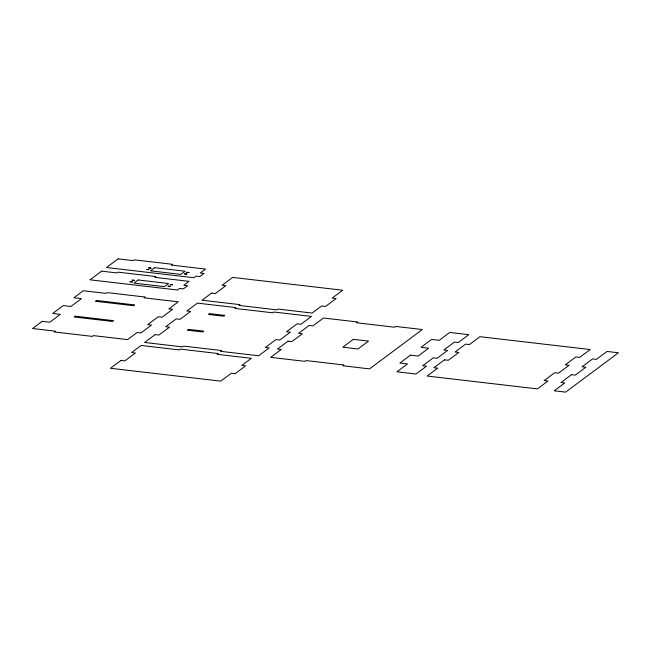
<?xml version="1.0" encoding="UTF-8"?>
<svg xmlns="http://www.w3.org/2000/svg" width="651" height="651" viewBox="0 0 651 651"><rect width="100%" height="100%" fill="white"/><g stroke="black" fill="none" stroke-linecap="round" stroke-linejoin="round"><path stroke-width="0.98" d="M130.029 281.769L132.373 281.924L130.029 281.769M146.516 269.49L148.867 269.644L146.516 269.49M132.169 280.174L134.488 280.378L132.169 280.174M148.656 267.895L150.983 268.098L148.656 267.895M168.072 286.18L170.391 286.383L168.072 286.18M170.188 284.609L172.507 284.804L170.188 284.609M184.559 273.9L186.886 274.104L184.559 273.9M186.674 272.33L188.993 272.525L186.674 272.33M101.629 271.158L90.009 279.808L177.446 290.004L179.562 288.434L183.362 288.873L187.586 285.724L183.785 285.284L189.067 281.346L154.857 277.359L155.915 276.569L117.896 272.142L116.838 272.924L101.629 271.158M118.124 258.87L106.495 267.528L193.933 277.725L196.049 276.146L199.849 276.594L204.072 273.444L200.272 273.005L205.553 269.066L171.343 265.079L172.401 264.29L134.383 259.855L133.325 260.644L118.124 258.87M42.177 321.342L32.55 328.511L55.359 331.172L54.302 331.961L92.32 336.396L93.378 335.607L127.588 339.594L137.101 332.515L140.901 332.954L151.463 325.085L147.663 324.646L158.234 316.777L162.034 317.216L172.596 309.347L168.796 308.899L178.301 301.82L144.091 297.832L145.149 297.043L107.13 292.608L106.072 293.398L83.263 290.737L73.872 297.735L81.481 298.622L70.91 306.491L63.31 305.604L52.747 313.473L60.348 314.36L49.785 322.229L42.177 321.342M75.435 316.223L74.377 317.004L112.395 321.439L113.453 320.65L75.435 316.223M96.568 300.485L95.51 301.267L133.528 305.701L134.578 304.912L96.568 300.485M138.167 279.963L133.943 283.112L164.353 286.66L168.576 283.51L138.167 279.963M154.653 267.683L150.43 270.832L180.84 274.38L185.071 271.231L154.653 267.683M155.141 334.598L144.579 342.467L182.589 346.893L183.647 346.112L221.665 350.539L220.608 351.328L258.626 355.763L269.188 347.894L265.388 347.447L275.951 339.578L279.759 340.025L290.322 332.156L286.521 331.709L297.084 323.84L300.884 324.279L311.455 316.41L273.916 312.032L272.859 312.822L234.84 308.395L235.898 307.606L197.408 303.114L186.837 310.983L190.637 311.43L180.075 319.299L176.275 318.86L165.712 326.729L169.512 327.168L158.942 335.037L155.141 334.598M121.029 360.418L110.467 368.287L220.713 381.136L231.276 373.267L235.076 373.715L245.647 365.838L241.846 365.398L251.351 358.319L217.141 354.323L218.191 353.542L180.181 349.107L179.123 349.896L141.104 345.461L131.6 352.541L135.4 352.988L124.829 360.857L121.029 360.418M211.51 293.137L202.005 300.217L240.024 304.652L238.966 305.433L276.976 309.868L278.034 309.079L312.114 313.058L321.627 305.97L325.565 306.434L336.128 298.565L332.189 298.101L342.76 290.232L232.643 277.391L222.081 285.268L225.881 285.708L215.318 293.577L211.51 293.137M188.521 329.382L187.464 330.171L202.664 331.945L203.722 331.156L188.521 329.382M209.646 313.644L208.589 314.433L223.798 316.207L224.855 315.418L209.646 313.644M288.019 341.181L277.448 349.05L281.248 349.489L270.686 357.358L304.896 361.346L305.954 360.564L343.972 364.991L342.914 365.781L369.524 368.881L422.353 329.536L395.743 326.436L394.685 327.217L356.675 322.79L357.725 322.001L323.514 318.014L312.944 325.882L309.144 325.435L298.581 333.304L302.381 333.751L291.819 341.62L288.019 341.181M353.33 339.317L342.76 347.195L357.969 348.96L368.531 341.091L353.33 339.317M410.472 355.177L399.901 363.046L407.51 363.933L396.939 371.802L415.948 374.024L426.519 366.155L422.711 365.707L433.281 357.838L437.081 358.286L447.644 350.409L443.844 349.969L454.414 342.1L458.214 342.54L468.777 334.671L449.768 332.458L439.205 340.327L431.597 339.44L421.034 347.308L428.635 348.195L418.072 356.064L410.472 355.177M444.478 359.857L433.908 367.725L437.716 368.165L427.146 376.042L537.392 388.891L547.963 381.022L544.155 380.583L554.725 372.706L558.525 373.153L569.088 365.284L565.288 364.837L575.858 356.968L579.659 357.415L590.221 349.546L479.974 336.689L469.412 344.558L465.611 344.119L455.041 351.988L458.841 352.427L448.279 360.296L444.478 359.857M571.48 374.667L560.918 382.536L564.718 382.975L554.221 390.795L565.621 392.13L618.45 352.777L607.041 351.45L596.414 359.368L592.613 358.921L582.051 366.79L585.851 367.237L575.281 375.106L571.48 374.667"/></g></svg>
